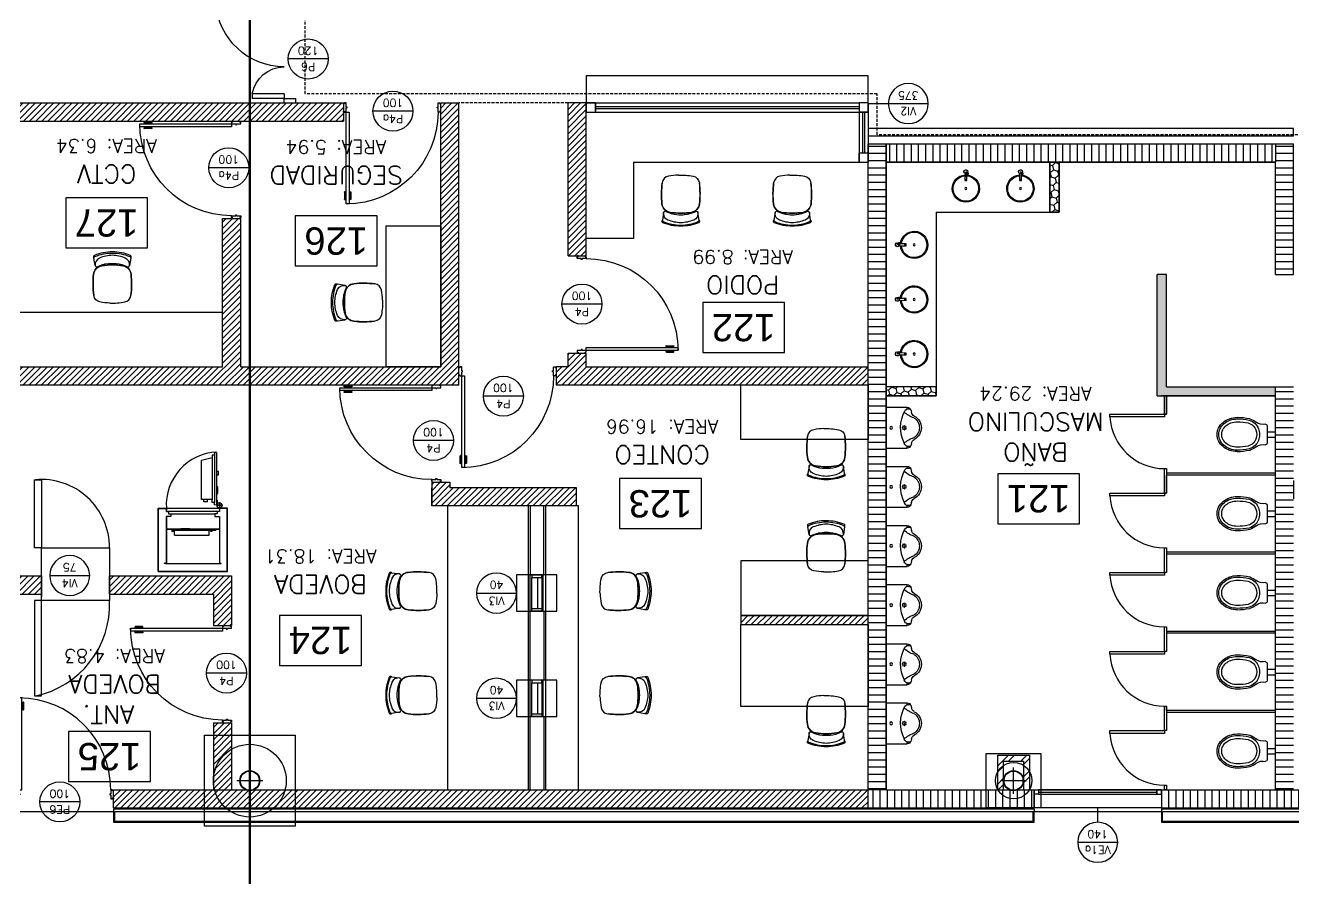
# Model space of a CAD drawing. Header units: millimetres. Extents: x 1478096 to 1808313, y 619971 to 762366.
# Drawn here: x 1537176 to 1551125, y 646491 to 655871 of the extents above; entities that cross this region are included whole.
import ezdxf
from ezdxf.enums import TextEntityAlignment as Align

# ---------------------------------------------------------------- set-up
doc = ezdxf.new("R2010")
doc.units = ezdxf.units.MM
doc.header["$LTSCALE"] = 10
for name, pattern in [('CENTERX2', [4, 2.5, -0.5, 0.5, -0.5]), ('CONTINOUS', [0]), ('HIDDEN2', [4.7625, 3.175, -1.5875])]:
    doc.linetypes.add(name, pattern=pattern)
for name, color, linetype in [('0-superficies', 7, 'Continuous'), ('0_Estructura', 251, 'Continuous'), ('A-HATCH-BLOQUE', 241, 'Continuous'), ('A-HATCH-DURLOCK', 252, 'Continuous'), ('A-HATCH-MAMPOSTERIA', 104, 'Continuous'), ('COSTAN-CAM-EJES', 251, 'CENTERX2'), ('DC-ARQ-0 TEXTOS', 7, 'Continuous'), ('DC-ARQ-CARPINTERIAS', 7, 'Continuous'), ('DC-ARQ-CHAPA', 7, 'Continuous'), ('DC-ARQ-DEFENSA', 164, 'CONTINOUS'), ('DC-ARQ-EQUIP. OFICINAS', 33, 'Continuous'), ('DC-ARQ-EQUIP. SANITARIO', 40, 'Continuous'), ('DC-ARQ-MURO BLOQUE', 181, 'Continuous'), ('DC-ARQ-MURO LAD. CERÁMICO', 54, 'Continuous'), ('DC-ARQ-MURO SUPERBOARD', 2, 'Continuous'), ('DC-ARQ-PAINEL DURLOCK', 7, 'Continuous'), ('DC-ARQ-PAINEL KALIKAL', 21, 'Continuous'), ('TXT CARP VENTANAS', 6, 'Continuous'), ('TXT CARPINTERIAS', 2, 'Continuous')]:
    doc.layers.add(name, color=color, linetype=linetype)
doc.styles.add('ROMANS', font='romans')
doc.styles.get("Standard").update_dxf_attribs({"font": 'arial.ttf'})
pattern_1 = [(225, (3172020.15, 1376323.114), (33.6759605, -33.6759605), [])]
pattern_2 = [(282.965419, (2668807.066, 1385826.64), (56.2208861, -60.36252), [47.625, -95.25]), (42.965419, (2668807.066, 1385826.64), (24.1650327, 78.8699756), [47.625, -95.25]), (342.965419, (2668807.066, 1385826.64), (80.3859188, 18.5074556), [-95.25, 47.625])]
pattern_3 = [(180, (2668807.07, 1385826.64), (-4e-14, -79.375), [])]
pattern_4 = [(270, (2668807.07, 1385826.64), (79.375, -2e-14), [])]

# ---------------------------------------------------------------- blocks, each defined once
blk = doc.blocks.new('RE-PLANTABASE(XREF)$0$LJ-PLANTA BASE(XREF)$0$SE-PM01$0$SILLA')
at = {"layer": 'DC-ARQ-EQUIP. OFICINAS'}
for p, q in [((-0.053, 0.418), (-0.053, 0.434)), ((0.069, 0.418), (0.069, 0.434))]:
    blk.add_line(p, q, dxfattribs=at)
for points in [[(0.229, 0.495, 0.482052), (0.224, 0.524, 0.097119), (0.027, 0.562, 0.097119), (-0.171, 0.524, 0.48266), (-0.175, 0.494)], [(0, 0, -0.036492), (-0.109, 0.012, -0.328643), (-0.178, 0.084, -0.05523), (-0.18, 0.316, -0.340817), (-0.09, 0.41, -0.077917), (0.144, 0.41, -0.200555), (0.214, 0.367, -0.200555)], [(0.214, 0.367, 0.200555), (0.144, 0.41, 0.077917), (-0.09, 0.41, 0.340817), (-0.18, 0.316, 0.054462), (-0.178, 0.088)], [(-0.162, 0.412), (-0.175, 0.494, -0.349153), (-0.165, 0.512, -0.09418), (0.027, 0.55, -0.094192), (0.218, 0.512, -0.349216), (0.229, 0.494), (0.216, 0.412)], [(0, 0, 0.054278), (0.163, 0.012, 0.328643), (0.231, 0.084, 0.05523), (0.233, 0.316, 0.340817), (0.144, 0.41, 0.077917), (-0.09, 0.41, 0.200555), (-0.16, 0.367, 0.200555)], [(-0.16, 0.367, -0.200555), (-0.09, 0.41, -0.077917), (0.144, 0.41, -0.340817), (0.233, 0.316, -0.054462), (0.232, 0.088)]]:
    blk.add_lwpolyline(points, format="xyb", dxfattribs=at)
blk.add_lwpolyline([(-0.137, 0.399, -0.10021), (-0.015, 0.434, -0.045601), (0.069, 0.434, -0.10021), (0.191, 0.399, 0.520466), (0.216, 0.412, 0.340461), (0.169, 0.494, 0.089601), (0.027, 0.525, 0.089601), (-0.115, 0.494, 0.340461), (-0.162, 0.412, 0.520466)], format="xyb", close=True, dxfattribs=at)
blk = doc.blocks.new('PUERTAS 01')
at = {"layer": 'DC-ARQ-CARPINTERIAS'}
for p, q in [((1639.635, 694.416), (1639.625, 694.416)), ((1639.625, 694.386), (1639.625, 694.406)), ((1639.625, 694.406), (1639.635, 694.406)), ((1639.67, 694.386), (1639.625, 694.386)), ((1639.635, 694.406), (1639.635, 694.416)), ((1639.67, 694.376), (1639.67, 694.386)), ((1639.68, 694.376), (1639.67, 694.376)), ((1639.725, 694.386), (1639.68, 694.386)), ((1639.68, 694.386), (1639.68, 694.376)), ((1639.725, 694.416), (1639.715, 694.416)), ((1639.715, 694.416), (1639.715, 694.406)), ((1639.715, 694.406), (1639.725, 694.406)), ((1639.725, 694.406), (1639.725, 694.386)), ((1639.725, 694.386), (1639.725, 694.354)), ((1640.734, 694.386), (1639.725, 694.386)), ((1640.602, 694.399), (1640.602, 694.403)), ((1640.606, 694.406), (1640.684, 694.406)), ((1640.684, 694.396), (1640.606, 694.396)), ((1640.662, 694.386), (1640.662, 694.396)), ((1640.677, 694.386), (1640.677, 694.396)), ((1640.687, 694.403), (1640.687, 694.399)), ((1640.734, 694.354), (1640.734, 694.386)), ((1639.725, 694.354), (1640.734, 694.354)), ((1640.602, 694.341), (1640.602, 694.337)), ((1640.684, 694.344), (1640.606, 694.344)), ((1640.606, 694.334), (1640.684, 694.334)), ((1640.662, 694.354), (1640.662, 694.344)), ((1640.677, 694.354), (1640.677, 694.344)), ((1640.687, 694.337), (1640.687, 694.341)), ((1639.67, 693.376), (1639.625, 693.376)), ((1639.625, 693.376), (1639.625, 693.356)), ((1639.625, 693.356), (1639.635, 693.356)), ((1639.635, 693.346), (1639.625, 693.346)), ((1639.635, 693.356), (1639.635, 693.346)), ((1639.68, 693.386), (1639.67, 693.386)), ((1639.67, 693.386), (1639.67, 693.376)), ((1639.68, 693.376), (1639.68, 693.386)), ((1639.725, 693.376), (1639.68, 693.376)), ((1639.715, 693.346), (1639.715, 693.356)), ((1639.715, 693.356), (1639.725, 693.356)), ((1639.725, 693.346), (1639.715, 693.346)), ((1639.725, 693.356), (1639.725, 693.376))]:
    blk.add_line(p, q, dxfattribs=at)
for centre, radius, start, end in [((1639.725, 694.386), 1.01, 270, 0), ((1640.606, 694.403), 0.00354, 90, 180), ((1640.606, 694.399), 0.00354, 180, 270), ((1640.684, 694.403), 0.00354, 0, 90), ((1640.684, 694.399), 0.00354, 270, 0), ((1640.606, 694.341), 0.00354, 90, 180), ((1640.606, 694.337), 0.00354, 180, 270), ((1640.684, 694.341), 0.00354, 0, 90), ((1640.684, 694.337), 0.00354, 270, 0)]:
    blk.add_arc(centre, radius, start, end, dxfattribs=at)
blk = doc.blocks.new('A$C252222FB')
at = {"layer": 'DC-ARQ-CARPINTERIAS'}
for p, q in [((0, 0.88), (0.05, 0.88)), ((0.05, 0.75), (0.05, 0.88)), ((1.2, 0.88), (1.15, 0.88)), ((1.15, 0.75), (1.15, 0.88)), ((0, 0.75), (0.05, 0.75)), ((0.1, 0.75), (0.05, 0.75)), ((0.05, 0.75), (0.05, 0.4)), ((0.1, 0.75), (0.1, 0.4)), ((1.1, 0.75), (1.15, 0.75)), ((1.1, 0.75), (1.1, 0)), ((1.2, 0.75), (1.15, 0.75)), ((1.15, 0.75), (1.15, 0)), ((0.1, 0.4), (0.05, 0.4)), ((1.1, 0), (1.15, 0)), ((1.1, 0), (1.15, 0))]:
    blk.add_line(p, q, dxfattribs=at)
for centre, radius, start, end in [((0.038, 0.755), 0.36, 279.8989, 359.2134), ((1.15, 0.75), 0.752, 180, 266.1859)]:
    blk.add_arc(centre, radius, start, end, dxfattribs=at)
blk = doc.blocks.new('RE-PLANTABASE(XREF)$0$Mmc-va')
at = {"layer": 'DC-ARQ-EQUIP. SANITARIO'}
for p, q in [((-0.225, 0), (0.225, 0)), ((-0.225, 0), (-0.225, -0.231)), ((0.225, 0), (0.225, -0.231)), ((-0.205, -0.231), (-0.225, -0.231)), ((0.225, -0.231), (0.205, -0.231))]:
    blk.add_line(p, q, dxfattribs=at)
for centre, radius in [((0, -0.055), 0.015), ((-0.019, -0.203), 0.00325), ((-0.016, -0.186), 0.00325), ((-0.008, -0.216), 0.00325), ((-0.001, -0.178), 0.00325), ((0, -0.198), 0.00325), ((0.009, -0.215), 0.00325), ((0.015, -0.185), 0.00325), ((0.02, -0.201), 0.00325)]:
    blk.add_circle(centre, radius, dxfattribs=at)
for centre, radius, start, end in [((-0.175, -0.226), 0.05, 185.8005, 242.3043), ((-0.16, -0.243), 0.0471, 125.6394, 214.6974), ((-0.162, -0.201), 0.0777, 242.3043, 263.6807), ((0, -0.555), 0.397, 63.8811, 118.1334), ((-0.352, -0.376), 0.254, 16.6802, 44.6764), ((-0.175, -0.33), 0.0514, 24.9371, 85.5203), ((0.352, -0.376), 0.254, 135.3236, 163.3198), ((0.175, -0.33), 0.0514, 94.4797, 155.0629), ((0.162, -0.201), 0.0777, 276.3193, 297.6957), ((0.16, -0.243), 0.0471, 325.3026, 71.3871), ((0.175, -0.226), 0.05, 297.6957, 354.1995), ((-0.001, -0.243), 0.143, 207.1242, 270.4134), ((-0.004, -0.245), 0.119, 208.7085, 271.9758), ((0.004, -0.245), 0.119, 268.0242, 331.2915), ((0.001, -0.243), 0.143, 269.5866, 332.8758)]:
    blk.add_arc(centre, radius, start, end, dxfattribs=at)
blk = doc.blocks.new('RE-PLANTABASE(XREF)$0$Bacha de baño 2 pl')
at = {"layer": 'DC-ARQ-EQUIP. SANITARIO'}
for p, q in [((-0.004, -0.16), (-0.024, -0.176)), ((-0.024, -0.188), (0.004, -0.161)), ((-0.024, -0.176), (-0.024, -0.188)), ((-0.01, -0.256), (-0.01, -0.179)), ((0.011, -0.243), (-0.01, -0.243)), ((0.011, -0.256), (-0.01, -0.256)), ((0.011, -0.256), (-0.01, -0.256)), ((0.011, -0.179), (0.011, -0.256))]:
    blk.add_line(p, q, dxfattribs=at)
at = {"layer": 'DC-ARQ-EQUIP. SANITARIO', "color": 252}
blk.add_circle((0, -0.344), 0.0113, dxfattribs=at)
at = {"layer": 'DC-ARQ-EQUIP. SANITARIO'}
for centre, radius, start, end in [((0.001, -0.16), 0.0219, 297.5209, 211.2432), ((0, -0.344), 0.15, 93.6546, 85.9198), ((0, -0.344), 0.14, 93.916, 85.6278), ((0.001, -0.16), 0.0219, 232.7873, 242.4791), ((0.001, -0.16), 0.0219, 242.4791, 297.5209), ((-0.002, -0.169), 0.00944, 54.747, 102.6245)]:
    blk.add_arc(centre, radius, start, end, dxfattribs=at)
blk = doc.blocks.new('RE-PLANTABASE(XREF)$0$Inodoro')
for p, q in [((626.156, 117.888), (626.341, 117.888)), ((626.219, 117.888), (626.219, 117.797)), ((626.279, 117.888), (626.279, 117.797))]:
    blk.add_line(p, q)
for points in [[(626.248, 118.421, 0.114233), (626.185, 118.406, 0.103679), (626.128, 118.362, 0.091573), (626.091, 118.297, 0.084524), (626.077, 118.216, 0.050698), (626.09, 118.087, 0.096685), (626.129, 118.018, 0.193549), (626.249, 117.971, 0.193549), (626.368, 118.018, 0.096685), (626.407, 118.087, 0.050698), (626.42, 118.216, 0.084524), (626.406, 118.297, 0.091573), (626.369, 118.362, 0.103679), (626.312, 118.406, 0.114233), (626.249, 118.421)], [(626.248, 118.388, 0.114233), (626.199, 118.377, 0.103679), (626.153, 118.341, 0.091573), (626.121, 118.286, 0.084532), (626.109, 118.216, 0.049852), (626.121, 118.096, 0.091573), (626.153, 118.041, 0.190851), (626.249, 118.003, 0.190851), (626.344, 118.041, 0.091573), (626.376, 118.096, 0.049852), (626.388, 118.216, 0.084532), (626.376, 118.286, 0.091573), (626.344, 118.341, 0.103679), (626.298, 118.377, 0.114233), (626.249, 118.388)]]:
    blk.add_lwpolyline(points, format="xyb")
for centre, radius, start, end in [((626.248, 118.278), 0.16, 90, 116.0672), ((626.249, 118.278), 0.16, 63.9328, 90), ((626.322, 118.216), 0.262, 160.6726, 180), ((626.286, 118.228), 0.224, 139.7441, 160.6726), ((626.263, 118.248), 0.194, 116.0672, 139.7441), ((626.234, 118.248), 0.194, 40.2559, 63.9328), ((626.211, 118.228), 0.224, 19.3274, 40.2559), ((626.175, 118.216), 0.262, 0, 19.3274), ((626.697, 118.216), 0.638, 179.974, 192.3597), ((625.8, 118.216), 0.638, 347.6403, 0.026), ((626.286, 118.153), 0.224, 199.3274, 220.2559), ((626.019, 117.935), 0.12, 345.846, 37.6011), ((626.478, 117.935), 0.12, 142.3989, 194.154), ((626.211, 118.153), 0.224, 319.7441, 340.6726), ((626.156, 117.908), 0.02, 188.0487, 271.2546), ((626.341, 117.908), 0.02, 268.7454, 351.9513)]:
    blk.add_arc(centre, radius, start, end)
blk = doc.blocks.new('SIMB-CAR')
blk.add_line((-0.5, 0), (0.5, 0))
blk.add_circle((0, 0), 0.5)
at = {"style": 'ROMANS'}
for tag, p in [('TIPO', (0, 0.192)), ('NUMERO', (0, -0.205))]:
    blk.add_attdef(tag, text='', height=0.2, dxfattribs=at).set_placement(p, align=Align.MIDDLE)

msp = doc.modelspace()

# ---------------------------------------------------------------- hatches: boundary and pattern name
at = {"layer": '0_Estructura'}
h = msp.add_hatch(dxfattribs=at)
h.set_pattern_fill('ANSI31', color=256, scale=2, angle=-180, style=0)
h.set_pattern_definition([(225, (3089100.1186, 1183973.861), (4.49012806, -4.49012806), [])])
h.paths.add_polyline_path([(1539535.048, 647568.167, 1), (1539755.048, 647568.167, 1)])
h.paths.add_polyline_path([(1539539.848, 647568.167, 1), (1539750.248, 647568.167, 1)], flags=16)
h = msp.add_hatch(dxfattribs=at)
h.set_pattern_fill('ANSI31', color=256, scale=2, angle=-180, style=0)
h.set_pattern_definition([(225, (3097500.119, 1183973.862), (4.49012806, -4.49012806), [])])
h.paths.add_polyline_path([(1547935.049, 647568.168, 1), (1548155.049, 647568.168, 1)])
h.paths.add_polyline_path([(1547939.849, 647568.168, 1), (1548150.249, 647568.168, 1)], flags=16)
at = {"layer": 'A-HATCH-BLOQUE'}
h = msp.add_hatch(dxfattribs=at)
h.set_pattern_fill('ANSI31', color=256, scale=15, angle=180)
h.set_pattern_definition(pattern_1)
h.paths.add_polyline_path([(1543015.023, 651918.163), (1546445.017, 651918.163), (1546445.017, 652118.163), (1543345.023, 652118.163), (1543345.023, 652267.827), (1543145.022, 652267.827), (1543145.023, 652118.163), (1543015.023, 652118.165)])
h.paths.add_polyline_path([(1541645.023, 650588.165), (1543238.455, 650588.165), (1543238.455, 650788.165), (1541845.023, 650788.165), (1541845.023, 650848.163), (1541645.023, 650848.163)])
h.paths.add_polyline_path([(1538145.686, 647268.181), (1546445.011, 647268.172), (1546445.011, 647468.172), (1538145.686, 647468.181)])
h.paths.add_polyline_path([(1539244.162, 647468.18), (1539444.162, 647468.179), (1539444.162, 648204.13), (1539244.162, 648204.13)], flags=17)
h.paths.add_polyline_path([(1536994.889, 649618.154), (1537352.418, 649618.154), (1537352.418, 649818.154), (1536994.888, 649818.154)], flags=17)
h.paths.add_polyline_path([(1543145.021, 653337.827), (1543345.023, 653337.827), (1543345.018, 655018.171), (1543145.018, 655018.17)])
h.paths.add_polyline_path([(1545045.023, 649283.028), (1546445.013, 649283.028), (1546445.013, 649383.028), (1545045.023, 649383.028)])
h.paths.add_polyline_path([(1536994.892, 652118.163), (1536994.885, 651918.163), (1541945.023, 651918.163), (1541945.018, 655018.17), (1541745.018, 655018.17), (1541745.023, 652118.163), (1539544.884, 652118.163), (1539544.881, 653748.178), (1539344.881, 653748.178), (1539344.884, 652118.163)])
h.paths.add_polyline_path([(1536994.885, 651518.17), (1536794.887, 651518.17), (1536794.887, 650318.163), (1534945.027, 650318.163), (1534945.027, 650448.172), (1534745.034, 650448.172), (1534745.035, 650118.162), (1536794.887, 650118.163), (1536794.887, 647468.17), (1534974.884, 647468.17), (1534974.884, 648468.17), (1534774.884, 648468.17), (1534774.884, 647268.17), (1537075.686, 647268.17), (1537075.686, 647468.17), (1536994.892, 647468.17)])
h = msp.add_hatch(dxfattribs=at)
h.set_pattern_fill('ANSI31', color=256, scale=15, angle=180)
h.set_pattern_definition(pattern_1)
h.paths.add_polyline_path([(1536994.88, 655018.17), (1536994.88, 654818.17), (1539544.88, 654818.178), (1540675.018, 654818.17), (1540675.018, 655018.17)])
h = msp.add_hatch(dxfattribs=at)
h.set_pattern_fill('ANSI31', color=256, scale=15, angle=180)
h.set_pattern_definition(pattern_1)
h.paths.add_polyline_path([(1538102.418, 649618.154), (1539244.162, 649618.154), (1539244.162, 649274.13), (1539444.162, 649274.13), (1539444.162, 649818.154), (1538102.418, 649818.154)])
at = {"layer": 'A-HATCH-DURLOCK'}
h = msp.add_hatch(dxfattribs=at)
h.set_pattern_fill('ANSI32', color=256, scale=15, angle=180)
h.set_pattern_definition([(225, (3172444.78, 1376323.11), (101.027881, -101.027881), []), (225, (3172377.43, 1376323.11), (101.027881, -101.027881), [])])
h.paths.add_polyline_path([(1547870.049, 647468.171), (1547935.049, 647468.171), (1547935.049, 647783.17), (1548155.044, 647783.17), (1548155.043, 647468.171), (1548220.043, 647468.171), (1548220.044, 647848.17), (1547870.049, 647848.17)])
at = {"layer": 'A-HATCH-MAMPOSTERIA'}
h = msp.add_hatch(dxfattribs=at)
h.set_pattern_fill('ANSI31', color=256, scale=25, angle=495, style=0)
h.set_pattern_definition(pattern_3)
h.paths.add_polyline_path([(1546645.02, 647468.172), (1546445.02, 647468.172), (1546445.02, 654568.172), (1546645.02, 654568.172)])
h = msp.add_hatch(dxfattribs=at)
h.set_pattern_fill('ANSI31', color=256, scale=25, angle=225, style=0)
h.set_pattern_definition(pattern_4)
h.paths.add_polyline_path([(1546645.037, 654568.138), (1550925.007, 654568.138), (1550925.007, 654368.138), (1546645.037, 654368.233)])
h = msp.add_hatch(dxfattribs=at)
h.set_pattern_fill('ANSI31', color=256, scale=25, angle=495, style=0)
h.set_pattern_definition(pattern_3)
h.paths.add_polyline_path([(1553015.033, 651898.302), (1553215.041, 651898.302), (1553215.041, 647468.193), (1553015.033, 647468.193)])
h.paths.add_polyline_path([(1551125.043, 651898.32), (1550925.043, 651898.32), (1550925.02, 647468.179), (1551125.02, 647468.179)])
h.paths.add_polyline_path([(1553215.027, 653133.22), (1553015.031, 653133.22), (1553015.028, 654568.148), (1553215.027, 654568.148)])
h.paths.add_polyline_path([(1550925.009, 653133.22), (1551125.009, 653133.22), (1551125.006, 654568.138), (1550925.006, 654568.145)])
h = msp.add_hatch(dxfattribs=at)
h.set_pattern_fill('HONEY', color=256, scale=15, angle=282.965419, style=0)
h.set_pattern_definition(pattern_2)
h.paths.add_polyline_path([(1548545.01, 654368.138), (1548445.01, 654368.138), (1548445.01, 653818.138), (1548545.01, 653818.138)])
h = msp.add_hatch(dxfattribs=at)
h.set_pattern_fill('HONEY', color=256, scale=15, angle=282.965419, style=0)
h.set_pattern_definition(pattern_2)
h.paths.add_polyline_path([(1549625.008, 651798.32), (1550925.018, 651798.319), (1550925.018, 651898.32), (1549725.008, 651898.32), (1549725.005, 653133.22), (1549625.007, 653133.22)])
h.paths.add_polyline_path([(1553215.033, 651798.302), (1554515.035, 651798.302), (1554515.038, 653133.138), (1554415.038, 653133.138), (1554415.035, 651898.302), (1553215.05, 651898.302)])
h = msp.add_hatch(dxfattribs=at)
h.set_pattern_fill('HONEY', color=256, scale=15, angle=282.965419, style=0)
h.set_pattern_definition(pattern_2)
h.paths.add_polyline_path([(1547195.033, 651898.156), (1546645.012, 651898.156), (1546645.012, 651798.155), (1547195.033, 651798.155)])
h = msp.add_hatch(dxfattribs=at)
h.set_pattern_fill('ANSI31', color=256, scale=25, angle=225, style=0)
h.set_pattern_definition(pattern_4)
h.paths.add_polyline_path([(1551945.043, 650868.178), (1551125.013, 650868.138), (1551125.014, 650668.138), (1551945.043, 650668.175)])
h = msp.add_hatch(dxfattribs=at)
h.set_pattern_fill('ANSI31', color=256, scale=25, angle=225, style=0)
h.set_pattern_definition([(270, (3172020.15, 1376323.11), (79.375, -2e-14), [])])
h.paths.add_polyline_path([(1548270.043, 647268.172), (1548270.043, 647468.17), (1546645.031, 647468.172), (1546445.011, 647468.172), (1546445.011, 647268.172)])
h.paths.add_polyline_path([(1549670.043, 647468.17), (1549670.043, 647268.17), (1551570.043, 647268.171), (1551570.043, 647468.171)])
h.paths.add_polyline_path([(1552570.043, 647468.215), (1552570.043, 647268.171), (1554470.043, 647268.17), (1554470.043, 647468.215)])
h.paths.add_polyline_path([(1555870.043, 647468.17), (1555870.043, 647268.17), (1557695.044, 647268.17), (1557695.044, 647468.138), (1557495.033, 647468.138)])
at = {"layer": 'DC-ARQ-EQUIP. OFICINAS'}
h = msp.add_hatch(dxfattribs=at)
h.set_pattern_fill('ANSI31', color=256, scale=250, angle=450, style=0, pattern_type=2)
h.set_pattern_definition([(225, (148425.3, -1904714.3), (-561.266, 561.266), [])])
h.paths.add_polyline_path([(1542928.454, 647659.564), (1542728.364, 647659.564), (1542728.364, 648043.36), (1542928.454, 648043.36)])

# ---------------------------------------------------------------- linework, layer by layer
at = {"color": 6}
for p, q in [((1549705.054, 651598.352), (1549725.054, 651598.352)), ((1549705.054, 650928.311), (1549705.054, 650698.311)), ((1549725.054, 650928.311), (1549725.054, 650728.311)), ((1549705.054, 650728.311), (1549725.054, 650728.311))]:
    msp.add_line(p, q, dxfattribs=at)
at = {"layer": '0-superficies'}
msp.add_lwpolyline([(1641041.817, 738426.962), (1522042.066, 738427.02), (1522042.063, 735317.041), (1506281.021, 735317.058), (1506244.743, 735317.055), (1506244.9, 725919.201), (1515007.624, 725919.201), (1515007.624, 729331.139), (1524854.996, 729331.139), (1524854.996, 680527.061), (1522092.045, 680527.061), (1522092.045, 678926.47), (1524855.046, 678926.47), (1524855.046, 673126.47), (1517295.034, 673126.451), (1517295.034, 669026.47), (1516295.034, 669026.451), (1516295.045, 663826.47), (1524855.031, 663826.45), (1524855.031, 647228.149), (1641041.817, 647228.17)], dxfattribs=at)
at = {"layer": '0_Estructura'}
for p, q in [((1539645.048, 647424.477), (1539645.048, 647711.858)), ((1548045.049, 647424.477), (1548045.049, 647711.859)), ((1539501.358, 647568.167), (1539788.739, 647568.167)), ((1547901.358, 647568.168), (1548188.739, 647568.168))]:
    msp.add_line(p, q, dxfattribs=at)
for points in [[(1540145.048, 647068.17), (1539145.048, 647068.17), (1539145.048, 648068.17), (1540145.048, 648068.17)], [(1548345.049, 647268.17), (1547745.049, 647268.17), (1547745.049, 647868.17), (1548345.049, 647868.17)]]:
    msp.add_lwpolyline(points, close=True, dxfattribs=at)
for centre, radius in [((1539645.048, 647568.17), 400), ((1539645.048, 647568.167), 110), ((1539645.048, 647568.167), 105.2), ((1548045.049, 647568.17), 200), ((1548045.049, 647568.168), 110), ((1548045.049, 647568.168), 105.2)]:
    msp.add_circle(centre, radius, dxfattribs=at)
at = {"layer": 'A-HATCH-MAMPOSTERIA'}
msp.add_line((1550925.029, 651798.19), (1550925.029, 651898.191), dxfattribs=at)
for points in [[(1546645.02, 647468.172), (1546445.02, 647468.172), (1546445.02, 654568.172), (1546645.02, 654568.172)], [(1546645.037, 654568.138), (1550925.007, 654568.138), (1550925.007, 654368.138), (1546645.037, 654368.233)], [(1548545.01, 654368.138), (1548445.01, 654368.138), (1548445.01, 653818.138), (1548545.01, 653818.138)], [(1547195.033, 651898.156), (1546645.012, 651898.156), (1546645.012, 651798.155), (1547195.033, 651798.155)]]:
    msp.add_lwpolyline(points, close=True, dxfattribs=at)
at = {"layer": 'COSTAN-CAM-EJES', "const_width": 25}
msp.add_lwpolyline([(1539645.049, 619983.43), (1539645.049, 762353.176)], dxfattribs=at)
at = {"layer": 'DC-ARQ-0 TEXTOS'}
for points in [[(1537620.464, 653974.376), (1537620.464, 653424.376), (1538520.464, 653424.376), (1538520.464, 653974.376)], [(1540144.85, 653777.75), (1540144.85, 653227.75), (1541044.85, 653227.75), (1541044.85, 653777.75)], [(1544625.866, 652824.324), (1544625.866, 652274.324), (1545525.866, 652274.324), (1545525.866, 652824.324)], [(1543711.506, 650889.123), (1543711.506, 650339.123), (1544611.506, 650339.123), (1544611.506, 650889.123)], [(1547870.136, 650942.53), (1547870.136, 650392.53), (1548770.136, 650392.53), (1548770.136, 650942.53)], [(1539972.936, 649384.43), (1539972.936, 648834.43), (1540872.936, 648834.43), (1540872.936, 649384.43)], [(1537651.714, 648109.106), (1537651.714, 647559.106), (1538551.714, 647559.106), (1538551.714, 648109.106)]]:
    msp.add_lwpolyline(points, close=True, dxfattribs=at)
at = {"layer": 'DC-ARQ-CARPINTERIAS'}
for p, q in [((1537352.418, 649684.519), (1537352.418, 649584.519)), ((1548270.043, 647418.172), (1548270.043, 647468.172)), ((1548270.043, 647468.172), (1548320.043, 647468.172)), ((1548270.043, 647468.172), (1549670.043, 647468.172)), ((1548270.043, 647268.172), (1548270.043, 647468.172)), ((1548320.043, 647418.172), (1548270.043, 647418.172)), ((1549620.043, 647468.172), (1548320.043, 647468.172)), ((1548320.043, 647468.172), (1548320.043, 647418.172)), ((1548320.043, 647468.172), (1548320.043, 647418.172)), ((1548320.043, 647443.172), (1549620.043, 647443.172)), ((1548320.043, 647418.172), (1549620.043, 647418.172)), ((1549620.043, 647418.172), (1549620.043, 647468.172)), ((1549670.043, 647468.172), (1549620.043, 647468.172)), ((1549620.043, 647468.172), (1549620.043, 647418.172)), ((1549620.043, 647418.172), (1549670.043, 647418.172)), ((1549670.043, 647418.172), (1549670.043, 647468.172)), ((1549670.043, 647468.172), (1549670.043, 647268.172)), ((1549670.043, 647268.172), (1548270.043, 647268.172))]:
    msp.add_line(p, q, dxfattribs=at)
for points in [[(1537352.418, 650129.22), (1537275.4, 650129.22), (1537275.4, 650876.336), (1537352.418, 650876.336)], [(1537352.418, 650129.22), (1538102.418, 650129.22), (1538102.418, 649547.832), (1537352.418, 649547.832)], [(1537352.418, 649547.832), (1537275.4, 649547.832), (1537275.4, 648500.715), (1537352.418, 648500.715)]]:
    msp.add_lwpolyline(points, close=True, dxfattribs=at)
for centre, radius, start, end in [((1537352.418, 650129.22), 750, 0, 95.0255354), ((1537076.896, 649503.921), 1026.398, 281.7958999, 2.3672056)]:
    msp.add_arc(centre, radius, start, end, dxfattribs=at)
at = {"layer": 'DC-ARQ-CHAPA'}
for p, q in [((1538145.686, 647258.16), (1538145.686, 647228.16)), ((1538145.686, 647258.16), (1548270.043, 647258.149)), ((1538145.686, 647228.16), (1548270.043, 647228.149)), ((1548270.043, 647258.149), (1548270.043, 647228.149)), ((1549670.043, 647258.151), (1549670.043, 647228.151)), ((1549670.043, 647258.149), (1551570.043, 647258.15)), ((1549670.043, 647228.149), (1551570.043, 647228.15))]:
    msp.add_line(p, q, dxfattribs=at)
at = {"layer": 'DC-ARQ-DEFENSA'}
for p, q in [((1551125.018, 654738.171), (1546445.02, 654738.172)), ((1551125.018, 654653.171), (1546445.02, 654653.172)), ((1551125.018, 654653.171), (1551125.018, 654738.171))]:
    msp.add_line(p, q, dxfattribs=at)
at = {"layer": 'DC-ARQ-EQUIP. OFICINAS'}
for p, q in [((1546445.021, 655318.17), (1543345.018, 655318.17)), ((1543345.018, 655318.17), (1543345.018, 655018.171)), ((1546445.022, 655018.168), (1546445.021, 655318.17)), ((1543351.644, 655018.171), (1546345.018, 655018.17)), ((1543351.644, 654918.171), (1546345.018, 654918.17)), ((1543395.02, 655018.171), (1546345.018, 655018.17)), ((1543395.02, 654918.171), (1546345.018, 654918.17)), ((1543445.02, 655018.171), (1543445.02, 654918.17)), ((1543445.02, 654978.171), (1546345.023, 654978.169)), ((1543445.02, 654958.171), (1546345.023, 654958.169)), ((1546345.023, 655011.543), (1546345.018, 654368.163)), ((1546345.023, 654968.166), (1546345.018, 654368.163)), ((1546345.022, 655018.168), (1546345.022, 654918.168)), ((1546445.023, 654918.168), (1546345.022, 654918.168)), ((1546445.023, 654918.166), (1546345.023, 654918.166)), ((1546385.023, 654918.166), (1546385.018, 654468.163)), ((1546405.023, 654918.166), (1546405.018, 654468.163)), ((1546445.023, 655011.543), (1546445.018, 654368.163)), ((1546445.023, 654968.166), (1546445.018, 654368.163)), ((1543866.236, 654368.163), (1546445.018, 654368.163)), ((1543866.236, 654368.163), (1543866.236, 653528.835)), ((1546445.018, 654468.163), (1546345.018, 654468.163)), ((1546345.018, 654368.163), (1546345.018, 654468.163)), ((1543866.236, 653528.835), (1543345.02, 653528.835)), ((1536994.884, 652718.163), (1539344.884, 652718.163)), ((1539229.297, 651145.818), (1539229.297, 650657.978)), ((1539254.697, 651145.818), (1539229.297, 651145.818)), ((1539279.908, 651176.853), (1539254.697, 651173.758)), ((1539254.697, 651173.758), (1539254.697, 650627.498)), ((1539279.908, 651176.853), (1539279.908, 650596.463)), ((1539229.297, 651115.338), (1539114.997, 651088.949)), ((1539114.997, 650657.978), (1539114.997, 651088.949)), ((1539302.138, 650965.649), (1539280.034, 650965.649)), ((1539280.034, 650931.453), (1539302.138, 650931.453)), ((1539302.138, 650931.453), (1539302.138, 650965.649)), ((1539293.086, 650796.869), (1539279.02, 650796.869)), ((1539279.02, 650726.465), (1539293.086, 650726.465)), ((1539293.086, 650726.465), (1539293.086, 650796.869)), ((1538637.923, 649866.848), (1538637.923, 650565.348)), ((1538637.923, 650565.348), (1538726.823, 650565.348)), ((1538726.823, 650565.348), (1539311.023, 650565.348)), ((1538726.823, 650560.903), (1538726.823, 650565.348)), ((1539229.297, 650657.978), (1539114.997, 650657.978)), ((1539140.397, 650632.578), (1539140.397, 650657.978)), ((1539178.497, 650632.578), (1539140.397, 650632.578)), ((1539178.497, 650632.578), (1539178.497, 650657.978)), ((1539229.297, 650627.498), (1539229.297, 650657.978)), ((1539254.697, 650627.498), (1539229.297, 650627.498)), ((1539254.697, 650599.558), (1539254.697, 650627.498)), ((1539279.908, 650596.463), (1539254.697, 650599.558)), ((1539279.908, 650653.132), (1539287.528, 650653.132)), ((1539339.598, 650596.463), (1539282.448, 650596.463)), ((1539282.448, 650596.463), (1539339.598, 650596.463)), ((1539287.528, 650653.132), (1539287.528, 650612.727)), ((1539311.023, 650625.038), (1539311.023, 650567.888)), ((1539311.023, 650625.038), (1539311.023, 650567.888)), ((1539311.023, 650560.903), (1539311.023, 650565.348)), ((1539399.923, 650565.348), (1539311.023, 650565.348)), ((1539399.923, 649866.848), (1539399.923, 650565.348)), ((1542728.458, 650588.165), (1542728.458, 649830.448)), ((1542878.458, 649830.448), (1542878.458, 650588.165)), ((1538642.368, 649871.293), (1538642.368, 650560.903)), ((1538642.368, 650560.903), (1538726.823, 650560.903)), ((1538707.773, 650560.903), (1538726.823, 650560.903)), ((1538707.773, 650559.633), (1538707.773, 650560.903)), ((1538707.773, 650559.633), (1538725.553, 650559.633)), ((1538725.553, 650559.633), (1538725.553, 650526.613)), ((1538726.823, 650526.613), (1538725.553, 650526.613)), ((1538725.553, 650472.003), (1538725.553, 649957.653)), ((1538726.823, 650472.003), (1538725.553, 650472.003)), ((1538726.823, 650560.903), (1538726.823, 650527.883)), ((1538726.823, 650527.883), (1538752.223, 650527.883)), ((1538726.823, 650526.613), (1538750.953, 650526.613)), ((1538776.353, 650472.003), (1538726.823, 650472.003)), ((1538726.823, 650470.733), (1538726.823, 649956.383)), ((1538777.623, 650470.733), (1538726.823, 650470.733)), ((1538750.953, 650526.613), (1538750.953, 650501.213)), ((1538752.223, 650501.213), (1538750.953, 650501.213)), ((1539285.623, 650527.883), (1538752.223, 650527.883)), ((1538752.223, 650527.883), (1538752.223, 650502.483)), ((1538752.223, 650502.483), (1538777.623, 650502.483)), ((1538752.223, 650501.213), (1538776.353, 650501.213)), ((1538776.353, 650501.213), (1538776.353, 650472.003)), ((1538777.623, 650502.483), (1539260.223, 650502.483)), ((1538777.623, 650502.483), (1538777.623, 650470.733)), ((1539285.623, 650502.483), (1539260.223, 650502.483)), ((1539260.223, 650502.483), (1539260.223, 650470.733)), ((1539260.223, 650470.733), (1539311.023, 650470.733)), ((1539285.623, 650501.213), (1539261.493, 650501.213)), ((1539261.493, 650501.213), (1539261.493, 650472.003)), ((1539261.493, 650472.003), (1539311.023, 650472.003)), ((1539311.023, 650527.883), (1539285.623, 650527.883)), ((1539285.623, 650527.883), (1539285.623, 650502.483)), ((1539285.623, 650501.213), (1539286.893, 650501.213)), ((1539311.023, 650526.613), (1539286.893, 650526.613)), ((1539286.893, 650526.613), (1539286.893, 650501.213)), ((1539330.073, 650560.903), (1539311.023, 650560.903)), ((1539395.478, 650560.903), (1539311.023, 650560.903)), ((1539311.023, 650560.903), (1539311.023, 650527.883)), ((1539311.023, 650526.613), (1539312.293, 650526.613)), ((1539311.023, 650472.003), (1539312.293, 650472.003)), ((1539311.023, 650470.733), (1539311.023, 649956.383)), ((1539330.073, 650559.633), (1539312.293, 650559.633)), ((1539312.293, 650559.633), (1539312.293, 650526.613)), ((1539312.293, 650472.003), (1539312.293, 649957.653)), ((1539330.073, 650559.633), (1539330.073, 650560.903)), ((1539395.478, 649871.293), (1539395.478, 650560.903)), ((1538726.823, 650337.383), (1538726.823, 650333.319)), ((1538726.823, 650337.383), (1538885.234, 650337.383)), ((1538726.823, 650337.383), (1538790.323, 650337.383)), ((1538726.823, 650337.383), (1538885.234, 650337.383)), ((1538726.823, 650333.319), (1538786.259, 650333.319)), ((1538786.259, 650333.319), (1538786.259, 650305.633)), ((1538786.259, 650305.633), (1538790.323, 650305.633)), ((1538790.323, 650337.383), (1538790.323, 650305.633)), ((1538790.323, 650328.493), (1539272.923, 650328.493)), ((1538790.323, 650328.493), (1538790.323, 650320.492)), ((1538790.323, 650320.492), (1539272.923, 650320.492)), ((1538790.323, 650320.492), (1538790.323, 650312.427)), ((1538790.323, 650312.427), (1538814.453, 650312.427)), ((1538814.453, 650312.427), (1538814.453, 650320.492)), ((1538818.263, 650265.882), (1538818.263, 650320.492)), ((1538885.234, 650340.764), (1538986.834, 650340.764)), ((1538885.234, 650328.493), (1538885.234, 650340.764)), ((1538986.834, 650340.764), (1538986.834, 650328.493)), ((1538986.834, 650337.383), (1539311.023, 650337.383)), ((1538986.834, 650337.383), (1539311.023, 650337.383)), ((1539199.263, 650265.882), (1539199.263, 650320.492)), ((1539215.138, 650312.872), (1539229.108, 650312.872)), ((1539222.123, 650320.492), (1539222.123, 650302.491)), ((1539247.523, 650329.318), (1539247.523, 650337.383)), ((1539247.523, 650337.383), (1539311.023, 650337.383)), ((1539311.023, 650329.318), (1539247.523, 650329.318)), ((1539272.923, 650328.493), (1539272.923, 650320.492)), ((1539311.023, 650337.383), (1539311.023, 650329.318)), ((1538818.263, 650265.882), (1539199.263, 650265.882)), ((1538642.368, 649871.293), (1539395.478, 649871.293)), ((1538725.553, 649957.653), (1538707.773, 649957.653)), ((1538707.773, 649956.383), (1538707.773, 649957.653)), ((1538726.823, 649956.383), (1538707.773, 649956.383)), ((1538717.298, 649956.383), (1539320.548, 649956.383)), ((1538717.298, 649955.113), (1538717.298, 649956.383)), ((1538717.298, 649955.113), (1539320.548, 649955.113)), ((1539311.023, 649956.383), (1539330.073, 649956.383)), ((1539312.293, 649957.653), (1539330.073, 649957.653)), ((1539320.548, 649955.113), (1539320.548, 649956.383)), ((1539330.073, 649956.383), (1539330.073, 649957.653)), ((1538637.923, 649866.848), (1539399.923, 649866.848)), ((1542728.458, 649430.448), (1542728.458, 649830.448)), ((1542728.458, 649830.448), (1542878.458, 649830.448)), ((1542748.39, 649430.448), (1542748.391, 649800.448)), ((1542812.699, 649460.448), (1542812.697, 649800.448)), ((1542857.009, 649800.448), (1542857.008, 649430.448)), ((1542868.463, 649830.448), (1542868.463, 649430.448)), ((1542728.457, 648673.548), (1542728.458, 649430.448)), ((1542728.458, 649430.448), (1542878.458, 649430.448)), ((1542878.458, 649430.448), (1542878.457, 648673.548)), ((1542728.457, 648273.548), (1542728.457, 648673.548)), ((1542878.457, 648673.548), (1542728.457, 648673.548)), ((1542748.389, 648273.548), (1542748.39, 648643.548)), ((1542812.698, 648303.548), (1542812.696, 648643.548)), ((1542857.008, 648643.548), (1542857.007, 648273.548)), ((1542868.463, 648673.548), (1542868.462, 648273.548)), ((1542728.454, 648273.545), (1542878.454, 648273.545)), ((1542728.458, 647468.176), (1542728.457, 648273.548)), ((1542878.454, 648273.548), (1542878.454, 647468.176))]:
    msp.add_line(p, q, dxfattribs=at)
for points in [[(1543445.018, 655018.17), (1543345.018, 655018.17), (1543345.018, 654918.17), (1543445.018, 654918.17)], [(1546445.022, 655018.168), (1546345.022, 655018.168), (1546345.022, 654918.168), (1546445.022, 654918.168)], [(1546445.022, 654918.168), (1546445.022, 655018.168), (1546345.022, 655018.168), (1546345.022, 654918.168)], [(1546445.018, 654368.163), (1546445.018, 654468.163), (1546345.018, 654468.163), (1546345.018, 654368.163)], [(1541745.023, 652118.163), (1541145.02, 652118.163), (1541145.02, 653668.17), (1541745.023, 653668.17)], [(1545045.023, 651918.16), (1546445.023, 651918.16), (1546445.023, 651318.163), (1545045.023, 651318.163)], [(1542708.458, 650588.165), (1541818.457, 650588.165), (1541818.456, 647468.176), (1542708.457, 647468.251)], [(1543258.455, 650588.165), (1542898.455, 650588.165), (1542898.454, 647468.176), (1543258.454, 647468.176)], [(1545045.023, 649383.028), (1546445.023, 649383.028), (1546445.023, 649983.025), (1545045.023, 649983.025)], [(1543019.845, 649430.448), (1543019.845, 649830.448), (1542578.458, 649830.448), (1542578.458, 649430.448)], [(1542857.008, 649800.448), (1542857.008, 649830.448), (1542748.39, 649830.448), (1542748.39, 649800.448)], [(1542857.008, 649460.448), (1542857.008, 649430.448), (1542748.39, 649430.448), (1542748.39, 649460.448)], [(1545045.023, 649283.028), (1546445.023, 649283.028), (1546445.023, 648383.03), (1545045.023, 648383.03)], [(1543019.844, 648273.548), (1543019.844, 648673.548), (1542578.457, 648673.548), (1542578.457, 648273.548)], [(1542857.008, 648643.548), (1542857.008, 648673.548), (1542748.389, 648673.548), (1542748.389, 648643.548)], [(1542857.007, 648303.545), (1542857.007, 648273.545), (1542748.389, 648273.545), (1542748.389, 648303.545)]]:
    msp.add_lwpolyline(points, close=True, dxfattribs=at)
for centre, radius in [((1539311.023, 650596.463), 28.575), ((1539311.023, 650596.463), 28.575), ((1539222.123, 650312.872), 6.985)]:
    msp.add_circle(centre, radius, dxfattribs=at)
msp.add_arc((1539311.023, 650596.463), 585.028, 93.0487424, 183.0487424, dxfattribs=at)
at = {"layer": 'DC-ARQ-EQUIP. SANITARIO'}
for q in [(1547195.044, 651898.188), (1548445.029, 653818.17)]:
    msp.add_line((1547195.029, 653818.17), q, dxfattribs=at)
at = {"layer": 'DC-ARQ-MURO BLOQUE'}
for p, q in [((1536994.88, 655018.17), (1540675.018, 655018.17)), ((1540675.018, 655018.17), (1540675.018, 654818.17)), ((1541745.018, 655018.17), (1541945.018, 655018.17)), ((1541745.023, 652118.163), (1541745.018, 655018.17)), ((1541945.023, 651918.163), (1541945.018, 655018.17)), ((1543345.018, 655018.171), (1543145.018, 655018.17)), ((1543145.021, 653337.827), (1543145.018, 655018.17)), ((1543345.023, 653337.827), (1543345.018, 655018.17)), ((1536994.88, 654818.17), (1539544.88, 654818.178)), ((1539544.88, 654818.17), (1539544.88, 654818.178)), ((1539544.88, 654818.17), (1540675.018, 654818.17)), ((1539344.884, 652118.163), (1539344.881, 653748.178)), ((1539344.881, 653748.178), (1539544.881, 653748.178)), ((1539544.884, 652118.163), (1539544.881, 653748.178)), ((1543145.021, 653337.827), (1543345.023, 653337.827)), ((1543145.021, 652267.827), (1543345.023, 652267.827)), ((1543145.023, 652118.163), (1543145.022, 652267.827)), ((1543345.023, 652118.163), (1543345.023, 652267.827)), ((1536994.884, 652118.163), (1539344.884, 652118.163)), ((1539544.884, 652118.163), (1541745.023, 652118.163)), ((1543145.023, 652118.163), (1543015.023, 652118.165)), ((1543015.023, 652118.165), (1543015.023, 651918.163)), ((1543345.023, 652118.163), (1546445.023, 652118.163)), ((1536994.885, 651918.163), (1541945.023, 651918.163)), ((1543015.023, 651918.163), (1546445.023, 651918.163)), ((1550916.755, 651798.188), (1549670.922, 651798.188)), ((1550925.031, 647468.211), (1550925.023, 651768.006)), ((1541645.023, 650848.163), (1541645.023, 650588.165)), ((1541645.023, 650848.163), (1541845.023, 650848.163)), ((1541845.023, 650848.163), (1541845.023, 650788.165)), ((1541645.023, 650588.165), (1541645.023, 650788.165)), ((1543238.455, 650788.165), (1541845.023, 650788.165)), ((1543238.455, 650588.165), (1543238.455, 650788.165)), ((1543238.455, 650588.165), (1541645.023, 650588.165)), ((1537352.418, 649818.154), (1537352.418, 649618.154)), ((1539244.162, 649274.13), (1539444.162, 649274.13)), ((1539244.162, 648204.13), (1539444.162, 648204.13)), ((1538145.686, 647268.202), (1538145.686, 647468.181)), ((1538145.686, 647468.181), (1546445.031, 647468.172)), ((1538145.686, 647268.181), (1546445.011, 647268.172))]:
    msp.add_line(p, q, dxfattribs=at)
for points in [[(1536994.888, 649818.154), (1537352.418, 649818.154)], [(1538102.418, 649618.154), (1538102.418, 649818.154), (1539444.162, 649818.154), (1539444.162, 649274.13)], [(1536994.888, 649618.154), (1537352.418, 649618.154)], [(1538102.418, 649618.154), (1539244.162, 649618.154), (1539244.162, 649274.13)], [(1539244.162, 648204.13), (1539244.162, 647468.17)], [(1539444.162, 648204.13), (1539444.162, 647468.17)]]:
    msp.add_lwpolyline(points, dxfattribs=at)
msp.add_lwpolyline([(1546445.023, 649383.028), (1545045.023, 649383.028), (1545045.023, 649283.028), (1546445.023, 649283.028)], close=True, dxfattribs=at)
at = {"layer": 'DC-ARQ-MURO LAD. CERÁMICO'}
for p, q in [((1546445.011, 647268.172), (1546445.02, 654568.172)), ((1546445.02, 654568.172), (1551125.018, 654568.171)), ((1550925.018, 654568.17), (1550925.018, 654568.177)), ((1551125.02, 653133.17), (1551125.018, 654568.178)), ((1546645.031, 647468.172), (1546645.018, 654368.17)), ((1546645.018, 654368.17), (1550925.018, 654368.17)), ((1550925.02, 653133.17), (1550925.018, 654368.17)), ((1549625.021, 651798.188), (1549625.018, 653133.17)), ((1549725.018, 653133.17), (1549625.018, 653133.17)), ((1549725.021, 651898.188), (1549725.018, 653133.17)), ((1550925.02, 653133.17), (1551125.02, 653133.17)), ((1547195.044, 651898.188), (1546645.023, 651898.187)), ((1549725.052, 651898.188), (1551125.054, 651898.188)), ((1547195.044, 651798.188), (1546645.023, 651798.187)), ((1549625.052, 651798.188), (1550925.029, 651798.19)), ((1550925.037, 647468.188), (1550925.029, 651798.188)), ((1546645.031, 647468.172), (1548270.043, 647468.17)), ((1548270.043, 647468.17), (1548270.043, 647268.171)), ((1549670.043, 647468.17), (1551570.043, 647468.171)), ((1549670.043, 647468.17), (1549670.043, 647268.172)), ((1546445.011, 647268.172), (1548270.043, 647268.172)), ((1549670.043, 647268.17), (1551570.043, 647268.171))]:
    msp.add_line(p, q, dxfattribs=at)
msp.add_lwpolyline([(1548445.029, 654368.17), (1548545.029, 654368.17), (1548545.029, 653818.17), (1548445.029, 653818.17)], close=True, dxfattribs=at)
msp.add_lwpolyline([(1547195.044, 651898.188), (1547195.044, 651798.188)], dxfattribs=at)
at = {"layer": 'DC-ARQ-MURO SUPERBOARD'}
for p, q in [((1538145.686, 647228.164), (1538145.686, 647113.164)), ((1538155.686, 647228.16), (1538155.686, 647123.164)), ((1548260.043, 647123.153), (1548260.043, 647228.149)), ((1548270.043, 647113.153), (1548270.043, 647228.153)), ((1549670.043, 647228.154), (1549670.043, 647113.154)), ((1549680.043, 647228.149), (1549680.043, 647123.154)), ((1538145.686, 647113.164), (1548270.043, 647113.153)), ((1538155.686, 647123.164), (1548260.043, 647123.153)), ((1549670.043, 647113.154), (1551570.043, 647113.154)), ((1549680.043, 647123.154), (1551560.043, 647123.154))]:
    msp.add_line(p, q, dxfattribs=at)
at = {"layer": 'DC-ARQ-PAINEL DURLOCK', "linetype": 'HIDDEN2'}
for p, q in [((1540251.966, 655118.17), (1540251.966, 656418.17)), ((1546545.021, 655118.168), (1540251.966, 655118.17)), ((1546545.021, 654668.273), (1546545.021, 655118.168)), ((1543145.018, 655018.17), (1541945.018, 655018.161)), ((1564695.044, 654668.244), (1546545.021, 654668.273))]:
    msp.add_line(p, q, dxfattribs=at)
at = {"layer": 'DC-ARQ-PAINEL DURLOCK'}
for points in [[(1547870.049, 647468.171), (1547870.049, 647848.17), (1548220.044, 647848.17), (1548220.043, 647468.17)], [(1547935.049, 647468.171), (1547935.049, 647783.17), (1548155.044, 647783.17), (1548155.043, 647468.171)]]:
    msp.add_lwpolyline(points, dxfattribs=at)
at = {"layer": 'DC-ARQ-PAINEL KALIKAL'}
for p, q in [((1549705.054, 651798.352), (1549705.054, 651568.352)), ((1549725.054, 651798.352), (1549725.054, 651598.352)), ((1550925.029, 650948.352), (1549725.054, 650948.352)), ((1550925.029, 650928.311), (1549725.054, 650928.311)), ((1550925.029, 650078.311), (1549725.054, 650078.311)), ((1550925.029, 650058.27), (1549725.054, 650058.27)), ((1550925.029, 649208.27), (1549725.054, 649208.27)), ((1550925.029, 649188.229), (1549725.054, 649188.229)), ((1549725.054, 648338.229), (1549725.054, 648388.229)), ((1550925.029, 648338.229), (1549725.054, 648338.229)), ((1550925.029, 648318.188), (1549725.054, 648318.188))]:
    msp.add_line(p, q, dxfattribs=at)
for points in [[(1549705.054, 651798.352), (1549725.054, 651798.352), (1549725.054, 651598.352), (1549705.054, 651598.352)], [(1549705.054, 651568.352), (1549105.054, 651568.352), (1549105.054, 651598.352), (1549705.054, 651598.352)], [(1549705.054, 650998.352), (1549725.054, 650998.352), (1549725.054, 650728.311), (1549705.054, 650728.311)], [(1549705.054, 650698.311), (1549105.054, 650698.311), (1549105.054, 650728.311), (1549705.054, 650728.311)], [(1549705.054, 650128.311), (1549725.054, 650128.311), (1549725.054, 649858.27), (1549705.054, 649858.27)], [(1549705.054, 649828.27), (1549105.054, 649828.27), (1549105.054, 649858.27), (1549705.054, 649858.27)], [(1549705.054, 649258.27), (1549725.054, 649258.27), (1549725.054, 648988.229), (1549705.054, 648988.229)], [(1549705.054, 648958.229), (1549105.054, 648958.229), (1549105.054, 648988.229), (1549705.054, 648988.229)], [(1549705.054, 648388.229), (1549725.054, 648388.229), (1549725.054, 648118.188), (1549705.054, 648118.188)], [(1549705.054, 648388.229), (1549725.054, 648388.229), (1549725.054, 648118.188), (1549705.054, 648118.188)], [(1549705.054, 648088.188), (1549105.054, 648088.188), (1549105.054, 648118.188), (1549705.054, 648118.188)], [(1549705.054, 647518.188), (1549725.055, 647518.188), (1549725.055, 647468.188), (1549705.054, 647468.188)]]:
    msp.add_lwpolyline(points, close=True, dxfattribs=at)
for centre in [(1549705.634, 651599.752, 0), (1549705.634, 650729.711, 0), (1549705.634, 649859.67, 0), (1549705.634, 648989.629, 0), (1549705.634, 648119.588)]:
    msp.add_arc(centre, 601.4, 182.9928407, 269.9447601, dxfattribs=at)
at = {"layer": 'TXT CARP VENTANAS'}
for p, q in [((1546445.023, 655011.543), (1546667.159, 655011.543)), ((1548970.043, 647110.495), (1548970.043, 647268.172))]:
    msp.add_line(p, q, dxfattribs=at)

# ---------------------------------------------------------------- block references
at = {"layer": 'DC-ARQ-CARPINTERIAS', "yscale": 1000, "zscale": 1000}
for name, p, xscale, rotation in [('A$C252222FB', (1539271.965, 655018.169), -1000, 270), ('PUERTAS 01', (2235085.103, 2294645.824), -1000, 90.00020940278607), ('PUERTAS 01', (3179172.53, -39591.906), -1000, 0.0002094027860710668), ('PUERTAS 01', (-96380.094, 1346683.904), -1000, 180), ('PUERTAS 01', (2236361.099, 2291743.281), -1000, 90), ('PUERTAS 01', (2231491.763, -992256.935), 1000, 90)]:
    msp.add_blockref(name, p, dxfattribs=dict(at, xscale=xscale, rotation=rotation))
at = {"layer": 'DC-ARQ-CARPINTERIAS', "xscale": -1000, "yscale": 1000, "zscale": 1000}
for p in [(3181370.139, -42497.914), (3179069.277, -45141.946)]:
    msp.add_blockref('PUERTAS 01', p, dxfattribs=at)
at = {"layer": 'DC-ARQ-EQUIP. OFICINAS', "yscale": 1000, "zscale": 1000}
for p, xscale, rotation in [((1544357.851, 654225.435), -1000, 180), ((1545584.145, 654225.435), -1000, 180), ((1541104.295, 652851.28), -1000, 90), ((1545957.063, 651438.247), -1000, 180), ((1541702.149, 649624.98), 1000, 90), ((1543496.685, 649624.98), -1000, 270), ((1541702.149, 648481.392), 1000, 90), ((1543496.685, 648481.392), -1000, 270), ((1545957.063, 648503.114), -1000, 180)]:
    msp.add_blockref('RE-PLANTABASE(XREF)$0$LJ-PLANTA BASE(XREF)$0$SE-PM01$0$SILLA', p, dxfattribs=dict(at, xscale=xscale, rotation=rotation))
at = {"layer": 'DC-ARQ-EQUIP. OFICINAS', "xscale": 1000, "yscale": 1000, "zscale": 1000}
for p in [(1538106.157, 652818.732), (1545957.063, 649862.942)]:
    msp.add_blockref('RE-PLANTABASE(XREF)$0$LJ-PLANTA BASE(XREF)$0$SE-PM01$0$SILLA', p, dxfattribs=at)
at = {"layer": 'DC-ARQ-EQUIP. SANITARIO', "xscale": -1000, "yscale": 1000, "zscale": 1000}
for name, p, rotation in [('RE-PLANTABASE(XREF)$0$Bacha de baño 2 pl', (1547524.411, 654421.416, 0), 359.2696415165686), ('RE-PLANTABASE(XREF)$0$Bacha de baño 2 pl', (1547524.411, 654421.416, 0), 359.2696415165686), ('RE-PLANTABASE(XREF)$0$Bacha de baño 2 pl', (1548124.411, 654421.418, 0), 359.2696415165686), ('RE-PLANTABASE(XREF)$0$Bacha de baño 2 pl', (1548124.411, 654421.418, 0), 359.2696415165686), ('RE-PLANTABASE(XREF)$0$Bacha de baño 2 pl', (1546607.156, 653462.561), 89.26964151656867), ('RE-PLANTABASE(XREF)$0$Bacha de baño 2 pl', (1546607.156, 652862.561), 89.26964151656867), ('RE-PLANTABASE(XREF)$0$Bacha de baño 2 pl', (1546607.156, 652262.561), 89.26964151656867), ('RE-PLANTABASE(XREF)$0$Mmc-va', (1546645.024, 651448.334), 90), ('RE-PLANTABASE(XREF)$0$Inodoro', (1668721.599, 1277621.877), 90), ('RE-PLANTABASE(XREF)$0$Mmc-va', (1546645.024, 650798.334), 90), ('RE-PLANTABASE(XREF)$0$Inodoro', (1668721.599, 1276751.837), 90), ('RE-PLANTABASE(XREF)$0$Mmc-va', (1546645.025, 650148.334), 90), ('RE-PLANTABASE(XREF)$0$Inodoro', (1668721.599, 1275881.796), 90), ('RE-PLANTABASE(XREF)$0$Mmc-va', (1546645.026, 649498.334), 90), ('RE-PLANTABASE(XREF)$0$Mmc-va', (1546645.027, 648848.334), 90), ('RE-PLANTABASE(XREF)$0$Inodoro', (1668721.599, 1275011.755), 90), ('RE-PLANTABASE(XREF)$0$Mmc-va', (1546645.028, 648198.334), 90), ('RE-PLANTABASE(XREF)$0$Inodoro', (1668721.599, 1274141.714), 90)]:
    msp.add_blockref(name, p, dxfattribs=dict(at, rotation=rotation))
at = {"layer": 'TXT CARP VENTANAS'}
ref = msp.add_blockref('SIMB-CAR', (1546887.159, 655011.543), dxfattribs=dict(at, xscale=-440.0000000000546, yscale=440.0000000000546, zscale=440.0000000000546, rotation=180))
ref.add_attrib('NUMERO', '375', dxfattribs={"layer": '0', "height": 88, "rotation": 180, "style": 'ROMANS'}).set_placement((1546887.159, 655101.948), align=Align.MIDDLE)
ref.add_attrib('TIPO', 'VI2', dxfattribs={"layer": '0', "height": 88, "rotation": 180, "style": 'ROMANS'}).set_placement((1546887.159, 654927.165), align=Align.MIDDLE)
ref = msp.add_blockref('SIMB-CAR', (1537664.255, 649822.962), dxfattribs=dict(at, xscale=-440.0000000000546, yscale=440.0000000000546, zscale=440.0000000000546, rotation=180))
ref.add_attrib('NUMERO', '75', dxfattribs={"layer": '0', "height": 88, "rotation": 180, "style": 'ROMANS'}).set_placement((1537664.255, 649913.368), align=Align.MIDDLE)
ref.add_attrib('TIPO', 'VI4', dxfattribs={"layer": '0', "height": 88, "rotation": 180, "style": 'ROMANS'}).set_placement((1537664.255, 649738.584), align=Align.MIDDLE)
ref = msp.add_blockref('SIMB-CAR', (1542358.458, 649630.448), dxfattribs=dict(at, xscale=-440.0000000000546, yscale=440.0000000000546, zscale=440.0000000000546, rotation=180))
ref.add_attrib('NUMERO', '40', dxfattribs={"layer": '0', "height": 88, "rotation": 180, "style": 'ROMANS'}).set_placement((1542358.458, 649720.854), align=Align.MIDDLE)
ref.add_attrib('TIPO', 'VI3', dxfattribs={"layer": '0', "height": 88, "rotation": 180, "style": 'ROMANS'}).set_placement((1542358.458, 649546.07), align=Align.MIDDLE)
ref = msp.add_blockref('SIMB-CAR', (1542358.457, 648473.548), dxfattribs=dict(at, xscale=-440.0000000000546, yscale=440.0000000000546, zscale=440.0000000000546, rotation=180))
ref.add_attrib('NUMERO', '40', dxfattribs={"layer": '0', "height": 88, "rotation": 180, "style": 'ROMANS'}).set_placement((1542358.457, 648563.954), align=Align.MIDDLE)
ref.add_attrib('TIPO', 'VI3', dxfattribs={"layer": '0', "height": 88, "rotation": 180, "style": 'ROMANS'}).set_placement((1542358.457, 648389.17), align=Align.MIDDLE)
ref = msp.add_blockref('SIMB-CAR', (1548970.043, 646890.495, 0), dxfattribs=dict(at, xscale=-440.0000000000546, yscale=440.0000000000546, zscale=440.0000000000546, rotation=180))
ref.add_attrib('NUMERO', '140', dxfattribs={"layer": '0', "height": 88, "rotation": 180, "style": 'ROMANS'}).set_placement((1548970.043, 646980.9, 0), align=Align.MIDDLE)
ref.add_attrib('TIPO', 'VE1a', dxfattribs={"layer": '0', "height": 88, "rotation": 180, "style": 'ROMANS'}).set_placement((1548970.043, 646806.117, 0), align=Align.MIDDLE)
at = {"layer": 'TXT CARPINTERIAS', "xscale": 440.0000000000546, "yscale": 440.0000000000546, "zscale": 440.0000000000546, "rotation": 180}
for p, values in [((1540286.685, 655501.652), {'NUMERO': '120', 'TIPO': 'P6'}), ((1541219.269, 654928.504), {'NUMERO': '100', 'TIPO': 'P4a'}), ((1539413.67, 654306.045), {'NUMERO': '100', 'TIPO': 'P4a'}), ((1543298.14, 652807.441), {'NUMERO': '100', 'TIPO': 'P4'}), ((1542433.724, 651794.688), {'NUMERO': '100', 'TIPO': 'P4'}), ((1541665.326, 651307.54), {'NUMERO': '100', 'TIPO': 'P4'}), ((1539388.141, 648751.007), {'NUMERO': '100', 'TIPO': 'P4'}), ((1537555.272, 647334.661), {'NUMERO': '100', 'TIPO': 'PE6'})]:
    msp.add_blockref('SIMB-CAR', p, dxfattribs=at).add_auto_attribs(values)

# ---------------------------------------------------------------- texts
at = {"layer": 'DC-ARQ-0 TEXTOS', "attachment_point": 5, "rotation": 180}
for s, insert, char_height, width in [('{\\Fromans|c0;CCTV\\P\\H0.75x;AREA: 6.34}', (1538070.464, 654379.624), 200, 3964.44731), ('{\\Fromans|c0;SEGURIDAD\\P\\H0.75x;AREA: 5.94}', (1540594.85, 654366.366), 200, 3964.44731), ('127', (1538070.464, 653699.376), 300, 801.45132), ('126', (1540594.85, 653502.75), 300, 801.45132), ('{\\Fromans|c0;PODIO\\P\\H0.75x;AREA: 8.99}', (1545066.635, 653159.837), 200, 3964.44731), ('122', (1545075.866, 652549.324), 300, 801.45132), ('{\\Fromans|c0;BAÑO MASCULINO\\P\\H0.75x;AREA: 29.24}', (1548287.676, 651488.194, 0), 200, 2055.63391), ('{\\Fromans|c0;CONTEO\\P\\H0.75x;AREA: 16.96}', (1544180.184, 651293.501), 200, 3964.44731), ('123', (1544161.506, 650614.123), 300, 801.45132), ('121', (1548320.136, 650667.53, 0.034), 300, 801.45132), ('{\\Fromans|c0;BOVEDA\\P\\H0.75x;AREA: 18.31}', (1540422.936, 649868.827), 200, 3964.44731), ('124', (1540422.936, 649109.43), 300, 801.45132), ('{\\Fromans|c0; ANT. BOVEDA\\P\\H0.75x;AREA: 4.83}', (1538158.612, 648603.802), 200, 1477.13638), ('125', (1538101.714, 647834.106), 300, 801.45132)]:
    msp.add_mtext(s, dxfattribs=dict(at, insert=insert, char_height=char_height, width=width))

doc.saveas('drawing.dxf')
